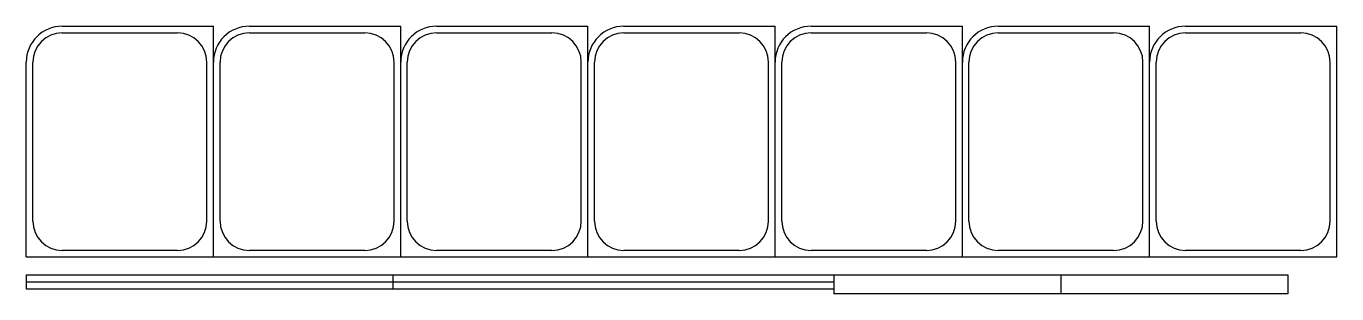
# Model space of a CAD drawing. Header units: millimetres. Extents: x -1 to 5543, y -20 to 1113.
import ezdxf

# ---------------------------------------------------------------- set-up
doc = ezdxf.new("R2010")
doc.units = ezdxf.units.MM
doc.header["$LTSCALE"] = 65.395
for name, color, linetype in [('deel 1', 1, 'CONTINUOUS'), ('deel 2', 2, 'CONTINUOUS'), ('deel 3', 3, 'CONTINUOUS'), ('deel 4', 4, 'CONTINUOUS'), ('deel 5', 5, 'CONTINUOUS'), ('deel 6', 6, 'CONTINUOUS'), ('deel 7', 8, 'CONTINUOUS'), ('deel 8', 60, 'CONTINUOUS')]:
    doc.layers.add(name, color=color, linetype=linetype)

msp = doc.modelspace()

# ---------------------------------------------------------------- linework, layer by layer
at = {"layer": 'deel 1'}
for p, q in [((150.7, 1113), (790.7, 1113)), ((790.7, 136), (790.7, 1113)), ((150.7, 1085), (638.7, 1085)), ((-1.3, 136), (-1.3, 961)), ((26.7, 288), (26.7, 961)), ((762.7, 288), (762.7, 961)), ((-1.3, 136), (790.7, 136)), ((638.7, 164), (150.7, 164))]:
    msp.add_line(p, q, dxfattribs=at)
for centre, radius, start, end in [((150.7, 961), 152, 90, 180), ((150.7, 961), 124, 90, 180), ((638.7, 961), 124, 0, 90), ((150.7, 288), 124, 180, 270), ((638.7, 288), 124, 270, 0)]:
    msp.add_arc(centre, radius, start, end, dxfattribs=at)
at = {"layer": 'deel 2'}
for p, q in [((942.7, 1113), (1582.7, 1113)), ((1582.7, 136), (1582.7, 1113)), ((942.7, 1085), (1430.7, 1085)), ((818.7, 288), (818.7, 961)), ((1554.7, 288), (1554.7, 961)), ((790.7, 136), (1582.7, 136)), ((1430.7, 164), (942.7, 164))]:
    msp.add_line(p, q, dxfattribs=at)
for centre, radius, start, end in [((942.7, 961), 152, 90, 180), ((942.7, 961), 124, 90, 180), ((1430.7, 961), 124, 0, 90), ((942.7, 288), 124, 180, 270), ((1430.7, 288), 124, 270, 0)]:
    msp.add_arc(centre, radius, start, end, dxfattribs=at)
at = {"layer": 'deel 3'}
for p, q in [((0, 60), (1550, 60)), ((0, 0), (0, 60)), ((1550, 60), (1550, 0)), ((1550, 30), (0, 30)), ((1550, 0), (0, 0))]:
    msp.add_line(p, q, dxfattribs=at)
at = {"layer": 'deel 4'}
for p, q in [((1734.7, 1113), (2374.7, 1113)), ((2374.7, 136), (2374.7, 1113)), ((1734.7, 1085), (2222.7, 1085)), ((1610.7, 288), (1610.7, 961)), ((2346.7, 288), (2346.7, 961)), ((1582.7, 136), (2374.7, 136)), ((2222.7, 164), (1734.7, 164)), ((1550, 60), (3415, 60)), ((3415, 30), (1550, 30)), ((3415, 0), (1550, 0))]:
    msp.add_line(p, q, dxfattribs=at)
for centre, radius, start, end in [((1734.7, 961), 152, 90, 180), ((1734.7, 961), 124, 90, 180), ((2222.7, 961), 124, 0, 90), ((1734.7, 288), 124, 180, 270), ((2222.7, 288), 124, 270, 0)]:
    msp.add_arc(centre, radius, start, end, dxfattribs=at)
at = {"layer": 'deel 5'}
for p, q in [((2526.7, 1113), (3166.7, 1113)), ((3166.7, 136), (3166.7, 1113)), ((2526.7, 1085), (3014.7, 1085)), ((2402.7, 288), (2402.7, 961)), ((3138.7, 288), (3138.7, 961)), ((2374.7, 136), (3166.7, 136)), ((3014.7, 164), (2526.7, 164))]:
    msp.add_line(p, q, dxfattribs=at)
for centre, radius, start, end in [((2526.7, 961), 152, 90, 180), ((2526.7, 961), 124, 90, 180), ((3014.7, 961), 124, 0, 90), ((2526.7, 288), 124, 180, 270), ((3014.7, 288), 124, 270, 0)]:
    msp.add_arc(centre, radius, start, end, dxfattribs=at)
at = {"layer": 'deel 6'}
for p, q in [((3318.7, 1113), (3958.7, 1113)), ((3958.7, 136), (3958.7, 1113)), ((3318.7, 1085), (3806.7, 1085)), ((3194.7, 288), (3194.7, 961)), ((3930.7, 288), (3930.7, 961)), ((3166.7, 136), (3958.7, 136)), ((3806.7, 164), (3318.7, 164)), ((3415, 60), (3415, -20)), ((3415, 60), (5335, 60)), ((4375, 60), (4375, -20)), ((5335, 60), (5335, -20)), ((5335, -20), (3415, -20))]:
    msp.add_line(p, q, dxfattribs=at)
for centre, radius, start, end in [((3318.7, 961), 152, 90, 180), ((3318.7, 961), 124, 90, 180), ((3806.7, 961), 124, 0, 90), ((3318.7, 288), 124, 180, 270), ((3806.7, 288), 124, 270, 0)]:
    msp.add_arc(centre, radius, start, end, dxfattribs=at)
at = {"layer": 'deel 7'}
for p, q in [((4110.7, 1113), (4750.7, 1113)), ((4750.7, 136), (4750.7, 1113)), ((4110.7, 1085), (4598.7, 1085)), ((3986.7, 288), (3986.7, 961)), ((4722.7, 288), (4722.7, 961)), ((3958.7, 136), (4750.7, 136)), ((4598.7, 164), (4110.7, 164))]:
    msp.add_line(p, q, dxfattribs=at)
for centre, radius, start, end in [((4110.7, 961), 152, 90, 180), ((4110.7, 961), 124, 90, 180), ((4598.7, 961), 124, 0, 90), ((4110.7, 288), 124, 180, 270), ((4598.7, 288), 124, 270, 0)]:
    msp.add_arc(centre, radius, start, end, dxfattribs=at)
at = {"layer": 'deel 8'}
for p, q in [((4902.7, 1113), (5542.7, 1113)), ((5542.7, 136), (5542.7, 1113)), ((4902.7, 1085), (5390.7, 1085)), ((4778.7, 288), (4778.7, 961)), ((5514.7, 288), (5514.7, 961)), ((4750.7, 136), (5542.7, 136)), ((5390.7, 164), (4902.7, 164))]:
    msp.add_line(p, q, dxfattribs=at)
for centre, radius, start, end in [((4902.7, 961), 152, 90, 180), ((4902.7, 961), 124, 90, 180), ((5390.7, 961), 124, 0, 90), ((4902.7, 288), 124, 180, 270), ((5390.7, 288), 124, 270, 0)]:
    msp.add_arc(centre, radius, start, end, dxfattribs=at)

doc.saveas('drawing.dxf')
